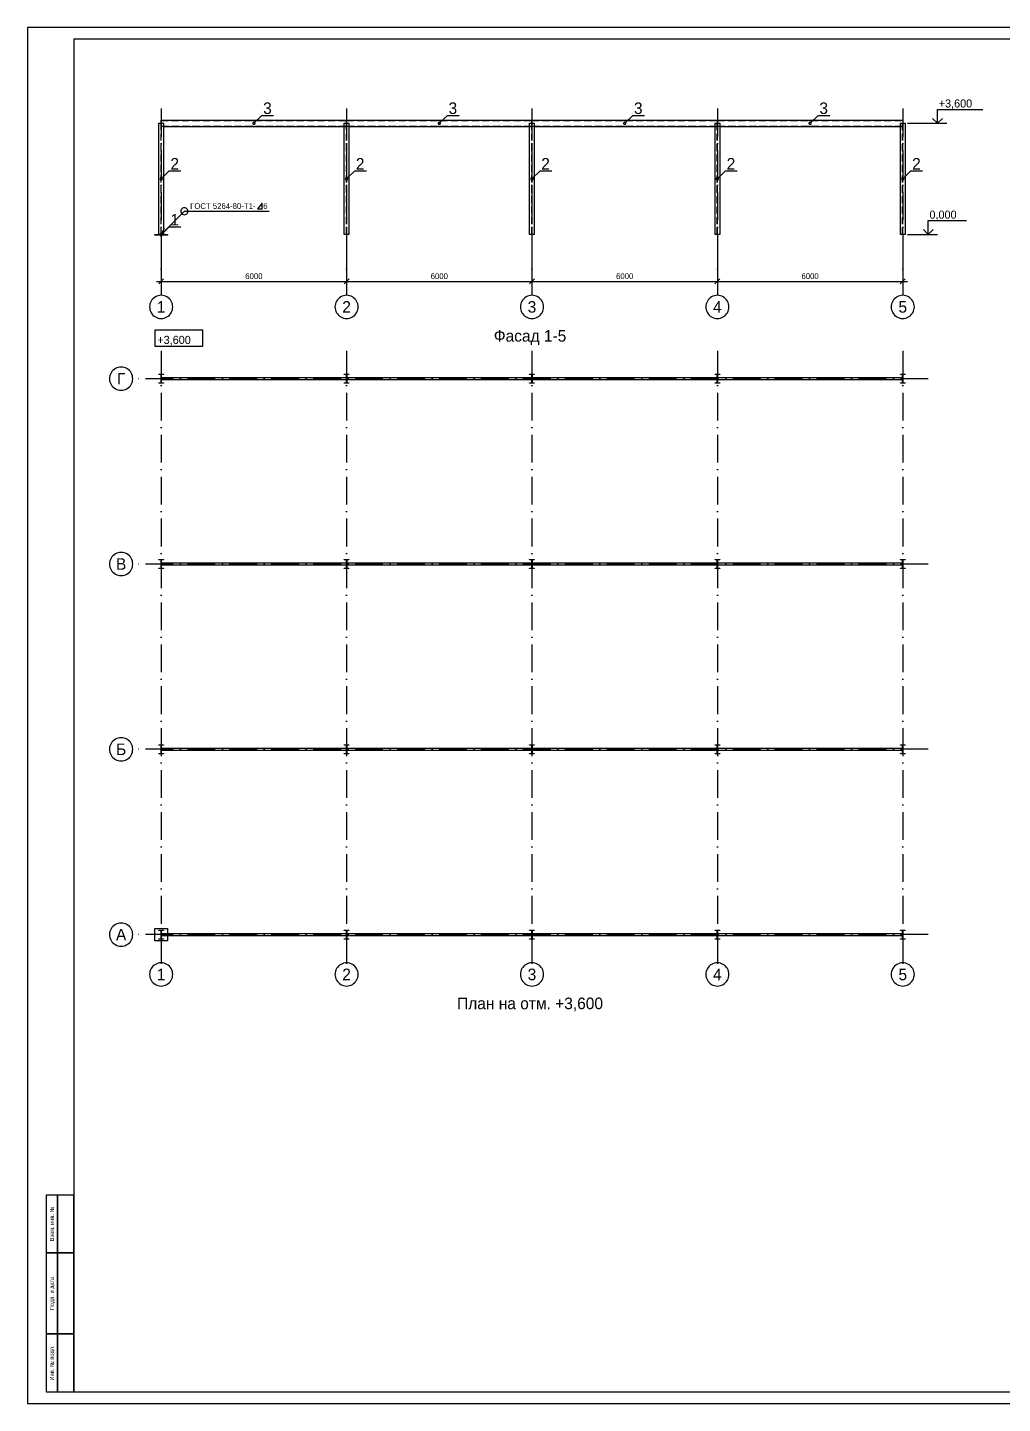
# Model space of a CAD drawing. Header units: millimetres. Extents: x 0 to 841, y 0 to 594.
# Drawn here: x 0 to 421, y 0 to 594 of the extents above; entities that cross this region are included whole.
import ezdxf
from ezdxf.enums import TextEntityAlignment as Align

# ---------------------------------------------------------------- set-up
doc = ezdxf.new("R2010")
doc.units = ezdxf.units.MM
doc.linetypes.add('DASHDOT', pattern=[18, 12, -3, 0, -3])
doc.linetypes.add('DASHED', pattern=[4.5, 3, -1.5])
for name, color, linetype in [('OB_DASHDOT', 7, 'DASHDOT'), ('OB_FRAME', 7, 'CONTINUOUS'), ('OB_HIDDEN', 8, 'DASHED'), ('OB_TEXT', 7, 'CONTINUOUS'), ('OB_THIN', 3, 'CONTINUOUS'), ('OB_VISIBLE', 7, 'CONTINUOUS')]:
    doc.layers.add(name, color=color, linetype=linetype)

msp = doc.modelspace()

# ---------------------------------------------------------------- linework, layer by layer
at = {"layer": 'OB_DASHDOT'}
for p, q in [((57.666667, 559), (57.666667, 478.4)), ((137.666667, 559), (137.666667, 478.4)), ((217.666667, 559), (217.666667, 478.4)), ((297.666667, 559), (297.666667, 478.4)), ((377.666667, 559), (377.666667, 478.4)), ((57.666667, 454.4), (57.666667, 189.733333)), ((137.666667, 454.4), (137.666667, 189.733333)), ((217.666667, 454.4), (217.666667, 189.733333)), ((297.666667, 454.4), (297.666667, 189.733333)), ((377.666667, 454.4), (377.666667, 189.733333)), ((388.666667, 442.4), (45, 442.4)), ((388.666667, 362.4), (45, 362.4)), ((388.666667, 282.4), (45, 282.4)), ((388.666667, 202.4), (45, 202.4))]:
    msp.add_line(p, q, dxfattribs=at)
at = {"layer": 'OB_FRAME'}
for points in [[(20, 5), (836, 5), (836, 589), (20, 589), (20, 5)], [(8, 65), (13, 65), (13, 90), (8, 90), (8, 65)], [(13, 65), (20, 65), (20, 90), (13, 90), (13, 65)], [(8, 30), (13, 30), (13, 65), (8, 65), (8, 30)], [(13, 30), (20, 30), (20, 65), (13, 65), (13, 30)], [(8, 5), (13, 5), (13, 30), (8, 30), (8, 5)], [(13, 5), (20, 5), (20, 30), (13, 30), (13, 5)]]:
    msp.add_lwpolyline(points, dxfattribs=at)
at = {"layer": 'OB_HIDDEN'}
for p, q in [((57.613333, 504.666667), (57.613333, 552.666667)), ((57.613333, 504.666667), (57.613333, 552.666667)), ((57.613333, 504.666667), (57.613333, 552.666667)), ((57.613333, 504.666667), (57.613333, 552.666667)), ((57.666667, 553.866667), (137.666667, 553.866667)), ((57.666667, 553.866667), (137.666667, 553.866667)), ((57.666667, 553.866667), (137.666667, 553.866667)), ((57.666667, 553.866667), (137.666667, 553.866667)), ((57.72, 504.666667), (57.72, 552.666667)), ((57.72, 504.666667), (57.72, 552.666667)), ((57.72, 504.666667), (57.72, 552.666667)), ((57.72, 504.666667), (57.72, 552.666667)), ((137.613333, 504.666667), (137.613333, 552.666667)), ((137.613333, 504.666667), (137.613333, 552.666667)), ((137.613333, 504.666667), (137.613333, 552.666667)), ((137.613333, 504.666667), (137.613333, 552.666667)), ((137.666667, 553.866667), (217.666667, 553.866667)), ((137.666667, 553.866667), (217.666667, 553.866667)), ((137.666667, 553.866667), (217.666667, 553.866667)), ((137.666667, 553.866667), (217.666667, 553.866667)), ((137.72, 504.666667), (137.72, 552.666667)), ((137.72, 504.666667), (137.72, 552.666667)), ((137.72, 504.666667), (137.72, 552.666667)), ((137.72, 504.666667), (137.72, 552.666667)), ((217.613333, 504.666667), (217.613333, 552.666667)), ((217.613333, 504.666667), (217.613333, 552.666667)), ((217.613333, 504.666667), (217.613333, 552.666667)), ((217.613333, 504.666667), (217.613333, 552.666667)), ((217.666667, 553.866667), (297.666667, 553.866667)), ((217.666667, 553.866667), (297.666667, 553.866667)), ((217.666667, 553.866667), (297.666667, 553.866667)), ((217.666667, 553.866667), (297.666667, 553.866667)), ((217.72, 504.666667), (217.72, 552.666667)), ((217.72, 504.666667), (217.72, 552.666667)), ((217.72, 504.666667), (217.72, 552.666667)), ((217.72, 504.666667), (217.72, 552.666667)), ((297.613333, 504.666667), (297.613333, 552.666667)), ((297.613333, 504.666667), (297.613333, 552.666667)), ((297.613333, 504.666667), (297.613333, 552.666667)), ((297.613333, 504.666667), (297.613333, 552.666667)), ((297.666667, 553.866667), (377.666667, 553.866667)), ((297.666667, 553.866667), (377.666667, 553.866667)), ((297.666667, 553.866667), (377.666667, 553.866667)), ((297.666667, 553.866667), (377.666667, 553.866667)), ((297.72, 504.666667), (297.72, 552.666667)), ((297.72, 504.666667), (297.72, 552.666667)), ((297.72, 504.666667), (297.72, 552.666667)), ((297.72, 504.666667), (297.72, 552.666667)), ((377.613333, 504.666667), (377.613333, 552.666667)), ((377.613333, 504.666667), (377.613333, 552.666667)), ((377.613333, 504.666667), (377.613333, 552.666667)), ((377.613333, 504.666667), (377.613333, 552.666667)), ((377.72, 504.666667), (377.72, 552.666667)), ((377.72, 504.666667), (377.72, 552.666667)), ((377.72, 504.666667), (377.72, 552.666667)), ((377.72, 504.666667), (377.72, 552.666667)), ((57.666667, 551.466667), (137.666667, 551.466667)), ((57.666667, 551.466667), (137.666667, 551.466667)), ((57.666667, 551.466667), (137.666667, 551.466667)), ((57.666667, 551.466667), (137.666667, 551.466667)), ((137.666667, 551.466667), (217.666667, 551.466667)), ((137.666667, 551.466667), (217.666667, 551.466667)), ((137.666667, 551.466667), (217.666667, 551.466667)), ((137.666667, 551.466667), (217.666667, 551.466667)), ((217.666667, 551.466667), (297.666667, 551.466667)), ((217.666667, 551.466667), (297.666667, 551.466667)), ((217.666667, 551.466667), (297.666667, 551.466667)), ((217.666667, 551.466667), (297.666667, 551.466667)), ((297.666667, 551.466667), (377.666667, 551.466667)), ((297.666667, 551.466667), (377.666667, 551.466667)), ((297.666667, 551.466667), (377.666667, 551.466667)), ((297.666667, 551.466667), (377.666667, 551.466667)), ((56.666667, 504.666667), (58.666667, 504.666667)), ((57.666667, 441.98), (137.666667, 441.98)), ((57.72, 441.899907), (57.72, 442.89998)), ((137.613333, 441.90002), (137.613333, 442.900093)), ((137.666667, 441.98), (217.666667, 441.98)), ((137.72, 441.899907), (137.72, 442.89998)), ((217.613333, 441.90002), (217.613333, 442.900093)), ((217.666667, 441.98), (297.666667, 441.98)), ((217.72, 441.899907), (217.72, 442.89998)), ((297.613333, 441.90002), (297.613333, 442.900093)), ((297.666667, 441.98), (377.666667, 441.98)), ((297.72, 441.899907), (297.72, 442.89998)), ((377.613333, 441.90002), (377.613333, 442.900093)), ((57.72, 361.899907), (57.72, 362.89998)), ((137.613333, 361.90002), (137.613333, 362.900093)), ((137.72, 361.899907), (137.72, 362.89998)), ((217.613333, 361.90002), (217.613333, 362.900093)), ((217.72, 361.899907), (217.72, 362.89998)), ((297.613333, 361.90002), (297.613333, 362.900093)), ((297.72, 361.899907), (297.72, 362.89998)), ((377.613333, 361.90002), (377.613333, 362.900093)), ((57.666667, 361.98), (137.666667, 361.98)), ((137.666667, 361.98), (217.666667, 361.98)), ((217.666667, 361.98), (297.666667, 361.98)), ((297.666667, 361.98), (377.666667, 361.98)), ((57.666667, 281.98), (137.666667, 281.98)), ((57.72, 281.899907), (57.72, 282.89998)), ((137.613333, 281.90002), (137.613333, 282.900093)), ((137.666667, 281.98), (217.666667, 281.98)), ((137.72, 281.899907), (137.72, 282.89998)), ((217.613333, 281.90002), (217.613333, 282.900093)), ((217.666667, 281.98), (297.666667, 281.98)), ((217.72, 281.899907), (217.72, 282.89998)), ((297.613333, 281.90002), (297.613333, 282.900093)), ((297.666667, 281.98), (377.666667, 281.98)), ((297.72, 281.899907), (297.72, 282.89998)), ((377.613333, 281.90002), (377.613333, 282.900093)), ((57.666667, 201.98), (137.666667, 201.98)), ((57.72, 201.899907), (57.72, 202.89998)), ((60.333333, 201.899882), (60.333333, 202.9)), ((137.613333, 201.90002), (137.613333, 202.900093)), ((137.666667, 201.98), (217.666667, 201.98)), ((137.72, 201.899907), (137.72, 202.89998)), ((217.613333, 201.90002), (217.613333, 202.900093)), ((217.666667, 201.98), (297.666667, 201.98)), ((217.72, 201.899907), (217.72, 202.89998)), ((297.613333, 201.90002), (297.613333, 202.900093)), ((297.666667, 201.98), (377.666667, 201.98)), ((297.72, 201.899907), (297.72, 202.89998)), ((377.613333, 201.90002), (377.613333, 202.900093))]:
    msp.add_line(p, q, dxfattribs=at)
for points in [[(56.666667, 504.666667), (56.666667, 552.666667), (58.666667, 552.666667), (58.666667, 504.666667), (56.666667, 504.666667)], [(56.666667, 504.666667), (56.666667, 552.666667), (58.666667, 552.666667), (58.666667, 504.666667), (56.666667, 504.666667)], [(56.666667, 504.666667), (56.666667, 552.666667), (58.666667, 552.666667), (58.666667, 504.666667), (56.666667, 504.666667)], [(57.666667, 551.333333), (57.666667, 554), (137.666667, 554), (137.666667, 551.333333), (57.666667, 551.333333)], [(57.666667, 551.333333), (57.666667, 554), (137.666667, 554), (137.666667, 551.333333), (57.666667, 551.333333)], [(57.666667, 551.333333), (57.666667, 554), (137.666667, 554), (137.666667, 551.333333), (57.666667, 551.333333)], [(58.666423, 551.333333), (57.666667, 551.333333), (57.666667, 552.666667)], [(136.666606, 551.333333), (137.666667, 551.333333), (137.666667, 552.666667)], [(136.666667, 504.666667), (136.666667, 552.666667), (138.666667, 552.666667), (138.666667, 504.666667), (136.666667, 504.666667)], [(136.666667, 504.666667), (136.666667, 552.666667), (138.666667, 552.666667), (138.666667, 504.666667), (136.666667, 504.666667)], [(136.666667, 504.666667), (136.666667, 552.666667), (138.666667, 552.666667), (138.666667, 504.666667), (136.666667, 504.666667)], [(137.666667, 551.333333), (137.666667, 554), (217.666667, 554), (217.666667, 551.333333), (137.666667, 551.333333)], [(137.666667, 551.333333), (137.666667, 554), (217.666667, 554), (217.666667, 551.333333), (137.666667, 551.333333)], [(137.666667, 551.333333), (137.666667, 554), (217.666667, 554), (217.666667, 551.333333), (137.666667, 551.333333)], [(138.666423, 551.333333), (137.666667, 551.333333), (137.666667, 552.666667)], [(216.666606, 551.333333), (217.666667, 551.333333), (217.666667, 552.666667)], [(216.666667, 504.666667), (216.666667, 552.666667), (218.666667, 552.666667), (218.666667, 504.666667), (216.666667, 504.666667)], [(216.666667, 504.666667), (216.666667, 552.666667), (218.666667, 552.666667), (218.666667, 504.666667), (216.666667, 504.666667)], [(216.666667, 504.666667), (216.666667, 552.666667), (218.666667, 552.666667), (218.666667, 504.666667), (216.666667, 504.666667)], [(217.666667, 551.333333), (217.666667, 554), (297.666667, 554), (297.666667, 551.333333), (217.666667, 551.333333)], [(217.666667, 551.333333), (217.666667, 554), (297.666667, 554), (297.666667, 551.333333), (217.666667, 551.333333)], [(217.666667, 551.333333), (217.666667, 554), (297.666667, 554), (297.666667, 551.333333), (217.666667, 551.333333)], [(218.666423, 551.333333), (217.666667, 551.333333), (217.666667, 552.666667)], [(296.666606, 551.333333), (297.666667, 551.333333), (297.666667, 552.666667)], [(296.666667, 504.666667), (296.666667, 552.666667), (298.666667, 552.666667), (298.666667, 504.666667), (296.666667, 504.666667)], [(296.666667, 504.666667), (296.666667, 552.666667), (298.666667, 552.666667), (298.666667, 504.666667), (296.666667, 504.666667)], [(296.666667, 504.666667), (296.666667, 552.666667), (298.666667, 552.666667), (298.666667, 504.666667), (296.666667, 504.666667)], [(297.666667, 551.333333), (297.666667, 554), (377.666667, 554), (377.666667, 551.333333), (297.666667, 551.333333)], [(297.666667, 551.333333), (297.666667, 554), (377.666667, 554), (377.666667, 551.333333), (297.666667, 551.333333)], [(297.666667, 551.333333), (297.666667, 554), (377.666667, 554), (377.666667, 551.333333), (297.666667, 551.333333)], [(298.666423, 551.333333), (297.666667, 551.333333), (297.666667, 552.666667)], [(376.666606, 551.333333), (377.666667, 551.333333), (377.666667, 552.666667)], [(376.666667, 504.666667), (376.666667, 552.666667), (378.666667, 552.666667), (378.666667, 504.666667), (376.666667, 504.666667)], [(376.666667, 504.666667), (376.666667, 552.666667), (378.666667, 552.666667), (378.666667, 504.666667), (376.666667, 504.666667)], [(376.666667, 504.666667), (376.666667, 552.666667), (378.666667, 552.666667), (378.666667, 504.666667), (376.666667, 504.666667)]]:
    msp.add_lwpolyline(points, dxfattribs=at)
at = {"layer": 'OB_THIN'}
for p, q in [((97.666667, 552.666667), (101.166667, 556.066667)), ((101.166667, 556.066667), (106.195238, 556.066667)), ((177.666667, 552.666667), (181.166667, 556.066667)), ((181.166667, 556.066667), (186.195238, 556.066667)), ((257.666667, 552.666667), (261.166667, 556.066667)), ((261.166667, 556.066667), (266.195238, 556.066667)), ((337.666667, 552.666667), (341.166667, 556.066667)), ((341.166667, 556.066667), (346.195238, 556.066667)), ((379.666667, 552.666667), (396.666667, 552.666667)), ((57.666667, 528.666667), (61.166667, 532.066667)), ((61.166667, 532.066667), (66.195238, 532.066667)), ((137.666667, 528.666667), (141.166667, 532.066667)), ((141.166667, 532.066667), (146.195238, 532.066667)), ((217.666667, 528.666667), (221.166667, 532.066667)), ((221.166667, 532.066667), (226.195238, 532.066667)), ((297.666667, 528.666667), (301.166667, 532.066667)), ((301.166667, 532.066667), (306.195238, 532.066667)), ((377.666667, 528.666667), (381.166667, 532.066667)), ((381.166667, 532.066667), (386.195238, 532.066667)), ((57.666667, 504.533333), (61.166667, 507.933333)), ((57.666667, 504.666667), (59.08088, 507.495094)), ((61.166667, 507.933333), (66.195238, 507.933333)), ((57.666667, 503.666667), (57.666667, 482.4)), ((137.666667, 503.666667), (137.666667, 482.4)), ((217.666667, 503.666667), (217.666667, 482.4)), ((297.666667, 503.666667), (297.666667, 482.4)), ((377.666667, 503.666667), (377.666667, 482.4)), ((379.666667, 504.666667), (392.666667, 504.666667)), ((55.666667, 484.4), (137.666667, 484.4)), ((137.666667, 484.4), (217.666667, 484.4)), ((217.666667, 484.4), (297.666667, 484.4)), ((297.666667, 484.4), (379.666667, 484.4))]:
    msp.add_line(p, q, dxfattribs=at)
for points in [[(0, 0), (841, 0), (841, 594), (0, 594), (0, 0)], [(392.666667, 552.666667), (392.666667, 558.666667), (412.266667, 558.666667)], [(390.545346, 554.787987), (392.666667, 552.666667), (394.787987, 554.787987)], [(99.213095, 515.666667), (101.177381, 515.666667), (101.177381, 518.166667), (99.213095, 515.666667)], [(57.666667, 504.666667), (67.666667, 514.666667), (104.227381, 514.666667)], [(69.166667, 514.666667), (69.115555, 515.054895), (68.965705, 515.416667), (68.727327, 515.727327), (68.416667, 515.965705), (68.054895, 516.115555), (67.666667, 516.166667), (67.278438, 516.115555), (66.916667, 515.965705), (66.606006, 515.727327), (66.367629, 515.416667), (66.217778, 515.054895), (66.166667, 514.666667), (66.217778, 514.278438), (66.367629, 513.916667), (66.606006, 513.606006), (66.916667, 513.367629), (67.278438, 513.217778), (67.666667, 513.166667), (68.054895, 513.217778), (68.416667, 513.367629), (68.727327, 513.606006), (68.965705, 513.916667), (69.115555, 514.278438), (69.166667, 514.666667)], [(386.545346, 506.787987), (388.666667, 504.666667), (390.787987, 506.787987)], [(388.666667, 504.666667), (388.666667, 510.666667), (405.166667, 510.666667)], [(62.666667, 473.4), (62.623891, 474.052631), (62.496296, 474.694095), (62.286064, 475.313417), (61.996794, 475.9), (61.633433, 476.443807), (61.202201, 476.935534), (60.710474, 477.366767), (60.166667, 477.730127), (59.580084, 478.019398), (58.960762, 478.229629), (58.319298, 478.357224), (57.666667, 478.4), (57.014036, 478.357224), (56.372571, 478.229629), (55.75325, 478.019398), (55.166667, 477.730127), (54.62286, 477.366767), (54.131133, 476.935534), (53.6999, 476.443807), (53.33654, 475.9), (53.047269, 475.313417), (52.837038, 474.694095), (52.709442, 474.052631), (52.666667, 473.4), (52.709442, 472.747369), (52.837038, 472.105905), (53.047269, 471.486583), (53.33654, 470.9), (53.6999, 470.356193), (54.131133, 469.864466), (54.62286, 469.433233), (55.166667, 469.069873), (55.75325, 468.780602), (56.372571, 468.570371), (57.014036, 468.442776), (57.666667, 468.4), (58.319298, 468.442776), (58.960762, 468.570371), (59.580084, 468.780602), (60.166667, 469.069873), (60.710474, 469.433233), (61.202201, 469.864466), (61.633433, 470.356193), (61.996794, 470.9), (62.286064, 471.486583), (62.496296, 472.105905), (62.623891, 472.747369), (62.666667, 473.4)], [(142.666667, 473.4), (142.623891, 474.052631), (142.496296, 474.694095), (142.286064, 475.313417), (141.996794, 475.9), (141.633433, 476.443807), (141.202201, 476.935534), (140.710474, 477.366767), (140.166667, 477.730127), (139.580084, 478.019398), (138.960762, 478.229629), (138.319298, 478.357224), (137.666667, 478.4), (137.014036, 478.357224), (136.372571, 478.229629), (135.75325, 478.019398), (135.166667, 477.730127), (134.62286, 477.366767), (134.131133, 476.935534), (133.6999, 476.443807), (133.33654, 475.9), (133.047269, 475.313417), (132.837038, 474.694095), (132.709442, 474.052631), (132.666667, 473.4), (132.709442, 472.747369), (132.837038, 472.105905), (133.047269, 471.486583), (133.33654, 470.9), (133.6999, 470.356193), (134.131133, 469.864466), (134.62286, 469.433233), (135.166667, 469.069873), (135.75325, 468.780602), (136.372571, 468.570371), (137.014036, 468.442776), (137.666667, 468.4), (138.319298, 468.442776), (138.960762, 468.570371), (139.580084, 468.780602), (140.166667, 469.069873), (140.710474, 469.433233), (141.202201, 469.864466), (141.633433, 470.356193), (141.996794, 470.9), (142.286064, 471.486583), (142.496296, 472.105905), (142.623891, 472.747369), (142.666667, 473.4)], [(222.666667, 473.4), (222.623891, 474.052631), (222.496296, 474.694095), (222.286064, 475.313417), (221.996794, 475.9), (221.633433, 476.443807), (221.202201, 476.935534), (220.710474, 477.366767), (220.166667, 477.730127), (219.580084, 478.019398), (218.960762, 478.229629), (218.319298, 478.357224), (217.666667, 478.4), (217.014036, 478.357224), (216.372571, 478.229629), (215.75325, 478.019398), (215.166667, 477.730127), (214.62286, 477.366767), (214.131133, 476.935534), (213.6999, 476.443807), (213.33654, 475.9), (213.047269, 475.313417), (212.837038, 474.694095), (212.709442, 474.052631), (212.666667, 473.4), (212.709442, 472.747369), (212.837038, 472.105905), (213.047269, 471.486583), (213.33654, 470.9), (213.6999, 470.356193), (214.131133, 469.864466), (214.62286, 469.433233), (215.166667, 469.069873), (215.75325, 468.780602), (216.372571, 468.570371), (217.014036, 468.442776), (217.666667, 468.4), (218.319298, 468.442776), (218.960762, 468.570371), (219.580084, 468.780602), (220.166667, 469.069873), (220.710474, 469.433233), (221.202201, 469.864466), (221.633433, 470.356193), (221.996794, 470.9), (222.286064, 471.486583), (222.496296, 472.105905), (222.623891, 472.747369), (222.666667, 473.4)], [(302.666667, 473.4), (302.623891, 474.052631), (302.496296, 474.694095), (302.286064, 475.313417), (301.996794, 475.9), (301.633433, 476.443807), (301.202201, 476.935534), (300.710474, 477.366767), (300.166667, 477.730127), (299.580084, 478.019398), (298.960762, 478.229629), (298.319298, 478.357224), (297.666667, 478.4), (297.014036, 478.357224), (296.372571, 478.229629), (295.75325, 478.019398), (295.166667, 477.730127), (294.62286, 477.366767), (294.131133, 476.935534), (293.6999, 476.443807), (293.33654, 475.9), (293.047269, 475.313417), (292.837038, 474.694095), (292.709442, 474.052631), (292.666667, 473.4), (292.709442, 472.747369), (292.837038, 472.105905), (293.047269, 471.486583), (293.33654, 470.9), (293.6999, 470.356193), (294.131133, 469.864466), (294.62286, 469.433233), (295.166667, 469.069873), (295.75325, 468.780602), (296.372571, 468.570371), (297.014036, 468.442776), (297.666667, 468.4), (298.319298, 468.442776), (298.960762, 468.570371), (299.580084, 468.780602), (300.166667, 469.069873), (300.710474, 469.433233), (301.202201, 469.864466), (301.633433, 470.356193), (301.996794, 470.9), (302.286064, 471.486583), (302.496296, 472.105905), (302.623891, 472.747369), (302.666667, 473.4)], [(382.666667, 473.4), (382.623891, 474.052631), (382.496296, 474.694095), (382.286064, 475.313417), (381.996794, 475.9), (381.633433, 476.443807), (381.202201, 476.935534), (380.710474, 477.366767), (380.166667, 477.730127), (379.580084, 478.019398), (378.960762, 478.229629), (378.319298, 478.357224), (377.666667, 478.4), (377.014036, 478.357224), (376.372571, 478.229629), (375.75325, 478.019398), (375.166667, 477.730127), (374.62286, 477.366767), (374.131133, 476.935534), (373.6999, 476.443807), (373.33654, 475.9), (373.047269, 475.313417), (372.837038, 474.694095), (372.709442, 474.052631), (372.666667, 473.4), (372.709442, 472.747369), (372.837038, 472.105905), (373.047269, 471.486583), (373.33654, 470.9), (373.6999, 470.356193), (374.131133, 469.864466), (374.62286, 469.433233), (375.166667, 469.069873), (375.75325, 468.780602), (376.372571, 468.570371), (377.014036, 468.442776), (377.666667, 468.4), (378.319298, 468.442776), (378.960762, 468.570371), (379.580084, 468.780602), (380.166667, 469.069873), (380.710474, 469.433233), (381.202201, 469.864466), (381.633433, 470.356193), (381.996794, 470.9), (382.286064, 471.486583), (382.496296, 472.105905), (382.623891, 472.747369), (382.666667, 473.4)], [(55, 456.4), (75.6, 456.4), (75.6, 463.4), (55, 463.4), (55, 456.4)], [(45.397321, 442.4), (45.354546, 443.052631), (45.226951, 443.694095), (45.016719, 444.313417), (44.727448, 444.9), (44.364088, 445.443807), (43.932855, 445.935534), (43.441129, 446.366767), (42.897321, 446.730127), (42.310739, 447.019398), (41.691417, 447.229629), (41.049952, 447.357224), (40.397321, 447.4), (39.74469, 447.357224), (39.103226, 447.229629), (38.483904, 447.019398), (37.897321, 446.730127), (37.353514, 446.366767), (36.861788, 445.935534), (36.430555, 445.443807), (36.067194, 444.9), (35.777924, 444.313417), (35.567692, 443.694095), (35.440097, 443.052631), (35.397321, 442.4), (35.440097, 441.747369), (35.567692, 441.105905), (35.777924, 440.486583), (36.067194, 439.9), (36.430555, 439.356193), (36.861788, 438.864466), (37.353514, 438.433233), (37.897321, 438.069873), (38.483904, 437.780602), (39.103226, 437.570371), (39.74469, 437.442776), (40.397321, 437.4), (41.049952, 437.442776), (41.691417, 437.570371), (42.310739, 437.780602), (42.897321, 438.069873), (43.441129, 438.433233), (43.932855, 438.864466), (44.364088, 439.356193), (44.727448, 439.9), (45.016719, 440.486583), (45.226951, 441.105905), (45.354546, 441.747369), (45.397321, 442.4)], [(45.397321, 362.4), (45.354546, 363.052631), (45.226951, 363.694095), (45.016719, 364.313417), (44.727448, 364.9), (44.364088, 365.443807), (43.932855, 365.935534), (43.441129, 366.366767), (42.897321, 366.730127), (42.310739, 367.019398), (41.691417, 367.229629), (41.049952, 367.357224), (40.397321, 367.4), (39.74469, 367.357224), (39.103226, 367.229629), (38.483904, 367.019398), (37.897321, 366.730127), (37.353514, 366.366767), (36.861788, 365.935534), (36.430555, 365.443807), (36.067194, 364.9), (35.777924, 364.313417), (35.567692, 363.694095), (35.440097, 363.052631), (35.397321, 362.4), (35.440097, 361.747369), (35.567692, 361.105905), (35.777924, 360.486583), (36.067194, 359.9), (36.430555, 359.356193), (36.861788, 358.864466), (37.353514, 358.433233), (37.897321, 358.069873), (38.483904, 357.780602), (39.103226, 357.570371), (39.74469, 357.442776), (40.397321, 357.4), (41.049952, 357.442776), (41.691417, 357.570371), (42.310739, 357.780602), (42.897321, 358.069873), (43.441129, 358.433233), (43.932855, 358.864466), (44.364088, 359.356193), (44.727448, 359.9), (45.016719, 360.486583), (45.226951, 361.105905), (45.354546, 361.747369), (45.397321, 362.4)], [(45.397321, 282.4), (45.354546, 283.052631), (45.226951, 283.694095), (45.016719, 284.313417), (44.727448, 284.9), (44.364088, 285.443807), (43.932855, 285.935534), (43.441129, 286.366767), (42.897321, 286.730127), (42.310739, 287.019398), (41.691417, 287.229629), (41.049952, 287.357224), (40.397321, 287.4), (39.74469, 287.357224), (39.103226, 287.229629), (38.483904, 287.019398), (37.897321, 286.730127), (37.353514, 286.366767), (36.861788, 285.935534), (36.430555, 285.443807), (36.067194, 284.9), (35.777924, 284.313417), (35.567692, 283.694095), (35.440097, 283.052631), (35.397321, 282.4), (35.440097, 281.747369), (35.567692, 281.105905), (35.777924, 280.486583), (36.067194, 279.9), (36.430555, 279.356193), (36.861788, 278.864466), (37.353514, 278.433233), (37.897321, 278.069873), (38.483904, 277.780602), (39.103226, 277.570371), (39.74469, 277.442776), (40.397321, 277.4), (41.049952, 277.442776), (41.691417, 277.570371), (42.310739, 277.780602), (42.897321, 278.069873), (43.441129, 278.433233), (43.932855, 278.864466), (44.364088, 279.356193), (44.727448, 279.9), (45.016719, 280.486583), (45.226951, 281.105905), (45.354546, 281.747369), (45.397321, 282.4)], [(45.397321, 202.4), (45.354546, 203.052631), (45.226951, 203.694095), (45.016719, 204.313417), (44.727448, 204.9), (44.364088, 205.443807), (43.932855, 205.935534), (43.441129, 206.366767), (42.897321, 206.730127), (42.310739, 207.019398), (41.691417, 207.229629), (41.049952, 207.357224), (40.397321, 207.4), (39.74469, 207.357224), (39.103226, 207.229629), (38.483904, 207.019398), (37.897321, 206.730127), (37.353514, 206.366767), (36.861788, 205.935534), (36.430555, 205.443807), (36.067194, 204.9), (35.777924, 204.313417), (35.567692, 203.694095), (35.440097, 203.052631), (35.397321, 202.4), (35.440097, 201.747369), (35.567692, 201.105905), (35.777924, 200.486583), (36.067194, 199.9), (36.430555, 199.356193), (36.861788, 198.864466), (37.353514, 198.433233), (37.897321, 198.069873), (38.483904, 197.780602), (39.103226, 197.570371), (39.74469, 197.442776), (40.397321, 197.4), (41.049952, 197.442776), (41.691417, 197.570371), (42.310739, 197.780602), (42.897321, 198.069873), (43.441129, 198.433233), (43.932855, 198.864466), (44.364088, 199.356193), (44.727448, 199.9), (45.016719, 200.486583), (45.226951, 201.105905), (45.354546, 201.747369), (45.397321, 202.4)], [(62.666667, 185.22197), (62.623891, 185.874601), (62.496296, 186.516065), (62.286064, 187.135387), (61.996794, 187.72197), (61.633433, 188.265777), (61.202201, 188.757504), (60.710474, 189.188736), (60.166667, 189.552097), (59.580084, 189.841367), (58.960762, 190.051599), (58.319298, 190.179194), (57.666667, 190.22197), (57.014036, 190.179194), (56.372571, 190.051599), (55.75325, 189.841367), (55.166667, 189.552097), (54.62286, 189.188736), (54.131133, 188.757504), (53.6999, 188.265777), (53.33654, 187.72197), (53.047269, 187.135387), (52.837038, 186.516065), (52.709442, 185.874601), (52.666667, 185.22197), (52.709442, 184.569339), (52.837038, 183.927874), (53.047269, 183.308553), (53.33654, 182.72197), (53.6999, 182.178163), (54.131133, 181.686436), (54.62286, 181.255203), (55.166667, 180.891843), (55.75325, 180.602572), (56.372571, 180.392341), (57.014036, 180.264745), (57.666667, 180.22197), (58.319298, 180.264745), (58.960762, 180.392341), (59.580084, 180.602572), (60.166667, 180.891843), (60.710474, 181.255203), (61.202201, 181.686436), (61.633433, 182.178163), (61.996794, 182.72197), (62.286064, 183.308553), (62.496296, 183.927874), (62.623891, 184.569339), (62.666667, 185.22197)], [(142.666667, 185.22197), (142.623891, 185.874601), (142.496296, 186.516065), (142.286064, 187.135387), (141.996794, 187.72197), (141.633433, 188.265777), (141.202201, 188.757504), (140.710474, 189.188736), (140.166667, 189.552097), (139.580084, 189.841367), (138.960762, 190.051599), (138.319298, 190.179194), (137.666667, 190.22197), (137.014036, 190.179194), (136.372571, 190.051599), (135.75325, 189.841367), (135.166667, 189.552097), (134.62286, 189.188736), (134.131133, 188.757504), (133.6999, 188.265777), (133.33654, 187.72197), (133.047269, 187.135387), (132.837038, 186.516065), (132.709442, 185.874601), (132.666667, 185.22197), (132.709442, 184.569339), (132.837038, 183.927874), (133.047269, 183.308553), (133.33654, 182.72197), (133.6999, 182.178163), (134.131133, 181.686436), (134.62286, 181.255203), (135.166667, 180.891843), (135.75325, 180.602572), (136.372571, 180.392341), (137.014036, 180.264745), (137.666667, 180.22197), (138.319298, 180.264745), (138.960762, 180.392341), (139.580084, 180.602572), (140.166667, 180.891843), (140.710474, 181.255203), (141.202201, 181.686436), (141.633433, 182.178163), (141.996794, 182.72197), (142.286064, 183.308553), (142.496296, 183.927874), (142.623891, 184.569339), (142.666667, 185.22197)], [(222.666667, 185.22197), (222.623891, 185.874601), (222.496296, 186.516065), (222.286064, 187.135387), (221.996794, 187.72197), (221.633433, 188.265777), (221.202201, 188.757504), (220.710474, 189.188736), (220.166667, 189.552097), (219.580084, 189.841367), (218.960762, 190.051599), (218.319298, 190.179194), (217.666667, 190.22197), (217.014036, 190.179194), (216.372571, 190.051599), (215.75325, 189.841367), (215.166667, 189.552097), (214.62286, 189.188736), (214.131133, 188.757504), (213.6999, 188.265777), (213.33654, 187.72197), (213.047269, 187.135387), (212.837038, 186.516065), (212.709442, 185.874601), (212.666667, 185.22197), (212.709442, 184.569339), (212.837038, 183.927874), (213.047269, 183.308553), (213.33654, 182.72197), (213.6999, 182.178163), (214.131133, 181.686436), (214.62286, 181.255203), (215.166667, 180.891843), (215.75325, 180.602572), (216.372571, 180.392341), (217.014036, 180.264745), (217.666667, 180.22197), (218.319298, 180.264745), (218.960762, 180.392341), (219.580084, 180.602572), (220.166667, 180.891843), (220.710474, 181.255203), (221.202201, 181.686436), (221.633433, 182.178163), (221.996794, 182.72197), (222.286064, 183.308553), (222.496296, 183.927874), (222.623891, 184.569339), (222.666667, 185.22197)], [(302.666667, 185.22197), (302.623891, 185.874601), (302.496296, 186.516065), (302.286064, 187.135387), (301.996794, 187.72197), (301.633433, 188.265777), (301.202201, 188.757504), (300.710474, 189.188736), (300.166667, 189.552097), (299.580084, 189.841367), (298.960762, 190.051599), (298.319298, 190.179194), (297.666667, 190.22197), (297.014036, 190.179194), (296.372571, 190.051599), (295.75325, 189.841367), (295.166667, 189.552097), (294.62286, 189.188736), (294.131133, 188.757504), (293.6999, 188.265777), (293.33654, 187.72197), (293.047269, 187.135387), (292.837038, 186.516065), (292.709442, 185.874601), (292.666667, 185.22197), (292.709442, 184.569339), (292.837038, 183.927874), (293.047269, 183.308553), (293.33654, 182.72197), (293.6999, 182.178163), (294.131133, 181.686436), (294.62286, 181.255203), (295.166667, 180.891843), (295.75325, 180.602572), (296.372571, 180.392341), (297.014036, 180.264745), (297.666667, 180.22197), (298.319298, 180.264745), (298.960762, 180.392341), (299.580084, 180.602572), (300.166667, 180.891843), (300.710474, 181.255203), (301.202201, 181.686436), (301.633433, 182.178163), (301.996794, 182.72197), (302.286064, 183.308553), (302.496296, 183.927874), (302.623891, 184.569339), (302.666667, 185.22197)], [(382.666667, 185.22197), (382.623891, 185.874601), (382.496296, 186.516065), (382.286064, 187.135387), (381.996794, 187.72197), (381.633433, 188.265777), (381.202201, 188.757504), (380.710474, 189.188736), (380.166667, 189.552097), (379.580084, 189.841367), (378.960762, 190.051599), (378.319298, 190.179194), (377.666667, 190.22197), (377.014036, 190.179194), (376.372571, 190.051599), (375.75325, 189.841367), (375.166667, 189.552097), (374.62286, 189.188736), (374.131133, 188.757504), (373.6999, 188.265777), (373.33654, 187.72197), (373.047269, 187.135387), (372.837038, 186.516065), (372.709442, 185.874601), (372.666667, 185.22197), (372.709442, 184.569339), (372.837038, 183.927874), (373.047269, 183.308553), (373.33654, 182.72197), (373.6999, 182.178163), (374.131133, 181.686436), (374.62286, 181.255203), (375.166667, 180.891843), (375.75325, 180.602572), (376.372571, 180.392341), (377.014036, 180.264745), (377.666667, 180.22197), (378.319298, 180.264745), (378.960762, 180.392341), (379.580084, 180.602572), (380.166667, 180.891843), (380.710474, 181.255203), (381.202201, 181.686436), (381.633433, 182.178163), (381.996794, 182.72197), (382.286064, 183.308553), (382.496296, 183.927874), (382.623891, 184.569339), (382.666667, 185.22197)]]:
    msp.add_lwpolyline(points, dxfattribs=at)
at = {"layer": 'OB_VISIBLE'}
for p, q in [((58.666423, 551.333333), (136.666606, 551.333333)), ((138.666423, 551.333333), (216.666606, 551.333333)), ((218.666423, 551.333333), (296.666606, 551.333333)), ((298.666423, 551.333333), (376.666606, 551.333333)), ((56.606006, 483.33934), (58.727327, 485.46066)), ((136.606006, 483.33934), (138.727327, 485.46066)), ((216.606006, 483.33934), (218.727327, 485.46066)), ((296.606006, 483.33934), (298.727327, 485.46066)), ((376.606006, 483.33934), (378.727327, 485.46066))]:
    msp.add_line(p, q, dxfattribs=at)
for points in [[(56.666667, 504.666667), (56.666667, 552.666667), (58.666667, 552.666667), (58.666667, 504.666667)], [(57.666667, 552.666667), (57.666667, 554), (137.666667, 554), (137.666667, 552.666667)], [(98.166667, 552.666667), (98.162389, 552.73193), (98.14963, 552.796076), (98.128606, 552.858008), (98.099679, 552.916667), (98.063343, 552.971047), (98.02022, 553.02022), (97.971047, 553.063343), (97.916667, 553.099679), (97.858008, 553.128606), (97.796076, 553.14963), (97.73193, 553.162389), (97.666667, 553.166667), (97.601404, 553.162389), (97.537257, 553.14963), (97.475325, 553.128606), (97.416667, 553.099679), (97.362286, 553.063343), (97.313113, 553.02022), (97.26999, 552.971047), (97.233654, 552.916667), (97.204727, 552.858008), (97.183704, 552.796076), (97.170944, 552.73193), (97.166667, 552.666667), (97.170944, 552.601404), (97.183704, 552.537257), (97.204727, 552.475325), (97.233654, 552.416667), (97.26999, 552.362286), (97.313113, 552.313113), (97.362286, 552.26999), (97.416667, 552.233654), (97.475325, 552.204727), (97.537257, 552.183704), (97.601404, 552.170944), (97.666667, 552.166667), (97.73193, 552.170944), (97.796076, 552.183704), (97.858008, 552.204727), (97.916667, 552.233654), (97.971047, 552.26999), (98.02022, 552.313113), (98.063343, 552.362286), (98.099679, 552.416667), (98.128606, 552.475325), (98.14963, 552.537257), (98.162389, 552.601404), (98.166667, 552.666667)], [(136.666667, 504.666667), (136.666667, 552.666667), (138.666667, 552.666667), (138.666667, 504.666667), (136.666667, 504.666667)], [(137.666667, 552.666667), (137.666667, 554), (217.666667, 554), (217.666667, 552.666667)], [(178.166667, 552.666667), (178.162389, 552.73193), (178.14963, 552.796076), (178.128606, 552.858008), (178.099679, 552.916667), (178.063343, 552.971047), (178.02022, 553.02022), (177.971047, 553.063343), (177.916667, 553.099679), (177.858008, 553.128606), (177.796076, 553.14963), (177.73193, 553.162389), (177.666667, 553.166667), (177.601404, 553.162389), (177.537257, 553.14963), (177.475325, 553.128606), (177.416667, 553.099679), (177.362286, 553.063343), (177.313113, 553.02022), (177.26999, 552.971047), (177.233654, 552.916667), (177.204727, 552.858008), (177.183704, 552.796076), (177.170944, 552.73193), (177.166667, 552.666667), (177.170944, 552.601404), (177.183704, 552.537257), (177.204727, 552.475325), (177.233654, 552.416667), (177.26999, 552.362286), (177.313113, 552.313113), (177.362286, 552.26999), (177.416667, 552.233654), (177.475325, 552.204727), (177.537257, 552.183704), (177.601404, 552.170944), (177.666667, 552.166667), (177.73193, 552.170944), (177.796076, 552.183704), (177.858008, 552.204727), (177.916667, 552.233654), (177.971047, 552.26999), (178.02022, 552.313113), (178.063343, 552.362286), (178.099679, 552.416667), (178.128606, 552.475325), (178.14963, 552.537257), (178.162389, 552.601404), (178.166667, 552.666667)], [(216.666667, 504.666667), (216.666667, 552.666667), (218.666667, 552.666667), (218.666667, 504.666667), (216.666667, 504.666667)], [(217.666667, 552.666667), (217.666667, 554), (297.666667, 554), (297.666667, 552.666667)], [(258.166667, 552.666667), (258.162389, 552.73193), (258.14963, 552.796076), (258.128606, 552.858008), (258.099679, 552.916667), (258.063343, 552.971047), (258.02022, 553.02022), (257.971047, 553.063343), (257.916667, 553.099679), (257.858008, 553.128606), (257.796076, 553.14963), (257.73193, 553.162389), (257.666667, 553.166667), (257.601404, 553.162389), (257.537257, 553.14963), (257.475325, 553.128606), (257.416667, 553.099679), (257.362286, 553.063343), (257.313113, 553.02022), (257.26999, 552.971047), (257.233654, 552.916667), (257.204727, 552.858008), (257.183704, 552.796076), (257.170944, 552.73193), (257.166667, 552.666667), (257.170944, 552.601404), (257.183704, 552.537257), (257.204727, 552.475325), (257.233654, 552.416667), (257.26999, 552.362286), (257.313113, 552.313113), (257.362286, 552.26999), (257.416667, 552.233654), (257.475325, 552.204727), (257.537257, 552.183704), (257.601404, 552.170944), (257.666667, 552.166667), (257.73193, 552.170944), (257.796076, 552.183704), (257.858008, 552.204727), (257.916667, 552.233654), (257.971047, 552.26999), (258.02022, 552.313113), (258.063343, 552.362286), (258.099679, 552.416667), (258.128606, 552.475325), (258.14963, 552.537257), (258.162389, 552.601404), (258.166667, 552.666667)], [(296.666667, 504.666667), (296.666667, 552.666667), (298.666667, 552.666667), (298.666667, 504.666667), (296.666667, 504.666667)], [(297.666667, 552.666667), (297.666667, 554), (377.666667, 554), (377.666667, 552.666667)], [(338.166667, 552.666667), (338.162389, 552.73193), (338.14963, 552.796076), (338.128606, 552.858008), (338.099679, 552.916667), (338.063343, 552.971047), (338.02022, 553.02022), (337.971047, 553.063343), (337.916667, 553.099679), (337.858008, 553.128606), (337.796076, 553.14963), (337.73193, 553.162389), (337.666667, 553.166667), (337.601404, 553.162389), (337.537257, 553.14963), (337.475325, 553.128606), (337.416667, 553.099679), (337.362286, 553.063343), (337.313113, 553.02022), (337.26999, 552.971047), (337.233654, 552.916667), (337.204727, 552.858008), (337.183704, 552.796076), (337.170944, 552.73193), (337.166667, 552.666667), (337.170944, 552.601404), (337.183704, 552.537257), (337.204727, 552.475325), (337.233654, 552.416667), (337.26999, 552.362286), (337.313113, 552.313113), (337.362286, 552.26999), (337.416667, 552.233654), (337.475325, 552.204727), (337.537257, 552.183704), (337.601404, 552.170944), (337.666667, 552.166667), (337.73193, 552.170944), (337.796076, 552.183704), (337.858008, 552.204727), (337.916667, 552.233654), (337.971047, 552.26999), (338.02022, 552.313113), (338.063343, 552.362286), (338.099679, 552.416667), (338.128606, 552.475325), (338.14963, 552.537257), (338.162389, 552.601404), (338.166667, 552.666667)], [(376.666667, 504.666667), (376.666667, 552.666667), (378.666667, 552.666667), (378.666667, 504.666667), (376.666667, 504.666667)], [(58.166667, 528.666667), (58.162389, 528.73193), (58.14963, 528.796076), (58.128606, 528.858008), (58.099679, 528.916667), (58.063343, 528.971047), (58.02022, 529.02022), (57.971047, 529.063343), (57.916667, 529.099679), (57.858008, 529.128606), (57.796076, 529.14963), (57.73193, 529.162389), (57.666667, 529.166667), (57.601404, 529.162389), (57.537257, 529.14963), (57.475325, 529.128606), (57.416667, 529.099679), (57.362286, 529.063343), (57.313113, 529.02022), (57.26999, 528.971047), (57.233654, 528.916667), (57.204727, 528.858008), (57.183704, 528.796076), (57.170944, 528.73193), (57.166667, 528.666667), (57.170944, 528.601404), (57.183704, 528.537257), (57.204727, 528.475325), (57.233654, 528.416667), (57.26999, 528.362286), (57.313113, 528.313113), (57.362286, 528.26999), (57.416667, 528.233654), (57.475325, 528.204727), (57.537257, 528.183704), (57.601404, 528.170944), (57.666667, 528.166667), (57.73193, 528.170944), (57.796076, 528.183704), (57.858008, 528.204727), (57.916667, 528.233654), (57.971047, 528.26999), (58.02022, 528.313113), (58.063343, 528.362286), (58.099679, 528.416667), (58.128606, 528.475325), (58.14963, 528.537257), (58.162389, 528.601404), (58.166667, 528.666667)], [(138.166667, 528.666667), (138.162389, 528.73193), (138.14963, 528.796076), (138.128606, 528.858008), (138.099679, 528.916667), (138.063343, 528.971047), (138.02022, 529.02022), (137.971047, 529.063343), (137.916667, 529.099679), (137.858008, 529.128606), (137.796076, 529.14963), (137.73193, 529.162389), (137.666667, 529.166667), (137.601404, 529.162389), (137.537257, 529.14963), (137.475325, 529.128606), (137.416667, 529.099679), (137.362286, 529.063343), (137.313113, 529.02022), (137.26999, 528.971047), (137.233654, 528.916667), (137.204727, 528.858008), (137.183704, 528.796076), (137.170944, 528.73193), (137.166667, 528.666667), (137.170944, 528.601404), (137.183704, 528.537257), (137.204727, 528.475325), (137.233654, 528.416667), (137.26999, 528.362286), (137.313113, 528.313113), (137.362286, 528.26999), (137.416667, 528.233654), (137.475325, 528.204727), (137.537257, 528.183704), (137.601404, 528.170944), (137.666667, 528.166667), (137.73193, 528.170944), (137.796076, 528.183704), (137.858008, 528.204727), (137.916667, 528.233654), (137.971047, 528.26999), (138.02022, 528.313113), (138.063343, 528.362286), (138.099679, 528.416667), (138.128606, 528.475325), (138.14963, 528.537257), (138.162389, 528.601404), (138.166667, 528.666667)], [(218.166667, 528.666667), (218.162389, 528.73193), (218.14963, 528.796076), (218.128606, 528.858008), (218.099679, 528.916667), (218.063343, 528.971047), (218.02022, 529.02022), (217.971047, 529.063343), (217.916667, 529.099679), (217.858008, 529.128606), (217.796076, 529.14963), (217.73193, 529.162389), (217.666667, 529.166667), (217.601404, 529.162389), (217.537257, 529.14963), (217.475325, 529.128606), (217.416667, 529.099679), (217.362286, 529.063343), (217.313113, 529.02022), (217.26999, 528.971047), (217.233654, 528.916667), (217.204727, 528.858008), (217.183704, 528.796076), (217.170944, 528.73193), (217.166667, 528.666667), (217.170944, 528.601404), (217.183704, 528.537257), (217.204727, 528.475325), (217.233654, 528.416667), (217.26999, 528.362286), (217.313113, 528.313113), (217.362286, 528.26999), (217.416667, 528.233654), (217.475325, 528.204727), (217.537257, 528.183704), (217.601404, 528.170944), (217.666667, 528.166667), (217.73193, 528.170944), (217.796076, 528.183704), (217.858008, 528.204727), (217.916667, 528.233654), (217.971047, 528.26999), (218.02022, 528.313113), (218.063343, 528.362286), (218.099679, 528.416667), (218.128606, 528.475325), (218.14963, 528.537257), (218.162389, 528.601404), (218.166667, 528.666667)], [(298.166667, 528.666667), (298.162389, 528.73193), (298.14963, 528.796076), (298.128606, 528.858008), (298.099679, 528.916667), (298.063343, 528.971047), (298.02022, 529.02022), (297.971047, 529.063343), (297.916667, 529.099679), (297.858008, 529.128606), (297.796076, 529.14963), (297.73193, 529.162389), (297.666667, 529.166667), (297.601404, 529.162389), (297.537257, 529.14963), (297.475325, 529.128606), (297.416667, 529.099679), (297.362286, 529.063343), (297.313113, 529.02022), (297.26999, 528.971047), (297.233654, 528.916667), (297.204727, 528.858008), (297.183704, 528.796076), (297.170944, 528.73193), (297.166667, 528.666667), (297.170944, 528.601404), (297.183704, 528.537257), (297.204727, 528.475325), (297.233654, 528.416667), (297.26999, 528.362286), (297.313113, 528.313113), (297.362286, 528.26999), (297.416667, 528.233654), (297.475325, 528.204727), (297.537257, 528.183704), (297.601404, 528.170944), (297.666667, 528.166667), (297.73193, 528.170944), (297.796076, 528.183704), (297.858008, 528.204727), (297.916667, 528.233654), (297.971047, 528.26999), (298.02022, 528.313113), (298.063343, 528.362286), (298.099679, 528.416667), (298.128606, 528.475325), (298.14963, 528.537257), (298.162389, 528.601404), (298.166667, 528.666667)], [(378.166667, 528.666667), (378.162389, 528.73193), (378.14963, 528.796076), (378.128606, 528.858008), (378.099679, 528.916667), (378.063343, 528.971047), (378.02022, 529.02022), (377.971047, 529.063343), (377.916667, 529.099679), (377.858008, 529.128606), (377.796076, 529.14963), (377.73193, 529.162389), (377.666667, 529.166667), (377.601404, 529.162389), (377.537257, 529.14963), (377.475325, 529.128606), (377.416667, 529.099679), (377.362286, 529.063343), (377.313113, 529.02022), (377.26999, 528.971047), (377.233654, 528.916667), (377.204727, 528.858008), (377.183704, 528.796076), (377.170944, 528.73193), (377.166667, 528.666667), (377.170944, 528.601404), (377.183704, 528.537257), (377.204727, 528.475325), (377.233654, 528.416667), (377.26999, 528.362286), (377.313113, 528.313113), (377.362286, 528.26999), (377.416667, 528.233654), (377.475325, 528.204727), (377.537257, 528.183704), (377.601404, 528.170944), (377.666667, 528.166667), (377.73193, 528.170944), (377.796076, 528.183704), (377.858008, 528.204727), (377.916667, 528.233654), (377.971047, 528.26999), (378.02022, 528.313113), (378.063343, 528.362286), (378.099679, 528.416667), (378.128606, 528.475325), (378.14963, 528.537257), (378.162389, 528.601404), (378.166667, 528.666667)], [(58.166667, 504.533333), (58.162389, 504.598596), (58.14963, 504.662743), (58.128606, 504.724675), (58.099679, 504.783333), (58.063343, 504.837714), (58.02022, 504.886887), (57.971047, 504.93001), (57.916667, 504.966346), (57.858008, 504.995273), (57.796076, 505.016296), (57.73193, 505.029056), (57.666667, 505.033333), (57.601404, 505.029056), (57.537257, 505.016296), (57.475325, 504.995273), (57.416667, 504.966346), (57.362286, 504.93001), (57.313113, 504.886887), (57.26999, 504.837714), (57.233654, 504.783333), (57.204727, 504.724675), (57.183704, 504.662743), (57.170944, 504.598596), (57.166667, 504.533333), (57.170944, 504.46807), (57.183704, 504.403924), (57.204727, 504.341992), (57.233654, 504.283333), (57.26999, 504.228953), (57.313113, 504.17978), (57.362286, 504.136657), (57.416667, 504.100321), (57.475325, 504.071394), (57.537257, 504.05037), (57.601404, 504.037611), (57.666667, 504.033333), (57.73193, 504.037611), (57.796076, 504.05037), (57.858008, 504.071394), (57.916667, 504.100321), (57.971047, 504.136657), (58.02022, 504.17978), (58.063343, 504.228953), (58.099679, 504.283333), (58.128606, 504.341992), (58.14963, 504.403924), (58.162389, 504.46807), (58.166667, 504.533333)], [(55, 504.4), (55, 504.666667), (60.333333, 504.666667), (60.333333, 504.4), (55, 504.4)], [(57.72, 441.899907), (57.72, 440.56), (58.666667, 440.56), (58.666667, 440.4), (56.666667, 440.4), (56.666667, 440.56), (57.613333, 440.56), (57.613333, 444.24), (56.666667, 444.24), (56.666667, 444.4), (58.666667, 444.4), (58.666667, 444.24), (57.72, 444.24), (57.72, 442.89998)], [(57.666667, 441.9), (57.666667, 442.9), (137.666667, 442.9), (137.666667, 441.9), (57.666667, 441.9)], [(137.613333, 442.900093), (137.613333, 444.24), (136.666667, 444.24), (136.666667, 444.4), (138.666667, 444.4), (138.666667, 444.24), (137.72, 444.24), (137.72, 442.89998)], [(137.72, 441.899907), (137.72, 440.56), (138.666667, 440.56), (138.666667, 440.4), (136.666667, 440.4), (136.666667, 440.56), (137.613333, 440.56), (137.613333, 441.90002)], [(137.666667, 441.9), (137.666667, 442.9), (217.666667, 442.9), (217.666667, 441.9), (137.666667, 441.9)], [(217.613333, 442.900093), (217.613333, 444.24), (216.666667, 444.24), (216.666667, 444.4), (218.666667, 444.4), (218.666667, 444.24), (217.72, 444.24), (217.72, 442.89998)], [(217.72, 441.899907), (217.72, 440.56), (218.666667, 440.56), (218.666667, 440.4), (216.666667, 440.4), (216.666667, 440.56), (217.613333, 440.56), (217.613333, 441.90002)], [(217.666667, 441.9), (217.666667, 442.9), (297.666667, 442.9), (297.666667, 441.9), (217.666667, 441.9)], [(297.613333, 442.900093), (297.613333, 444.24), (296.666667, 444.24), (296.666667, 444.4), (298.666667, 444.4), (298.666667, 444.24), (297.72, 444.24), (297.72, 442.89998)], [(297.72, 441.899907), (297.72, 440.56), (298.666667, 440.56), (298.666667, 440.4), (296.666667, 440.4), (296.666667, 440.56), (297.613333, 440.56), (297.613333, 441.90002)], [(297.666667, 441.9), (297.666667, 442.9), (377.666667, 442.9), (377.666667, 441.9), (297.666667, 441.9)], [(377.613333, 442.900093), (377.613333, 444.24), (376.666667, 444.24), (376.666667, 444.4), (378.666667, 444.4), (378.666667, 444.24), (377.72, 444.24), (377.72, 440.56), (378.666667, 440.56), (378.666667, 440.4), (376.666667, 440.4), (376.666667, 440.56), (377.613333, 440.56), (377.613333, 441.90002)], [(57.72, 361.899907), (57.72, 360.56), (58.666667, 360.56), (58.666667, 360.4), (56.666667, 360.4), (56.666667, 360.56), (57.613333, 360.56), (57.613333, 364.24), (56.666667, 364.24), (56.666667, 364.4), (58.666667, 364.4), (58.666667, 364.24), (57.72, 364.24), (57.72, 362.89998)], [(57.666667, 361.9), (57.666667, 362.9), (137.666667, 362.9), (137.666667, 361.9), (57.666667, 361.9)], [(137.613333, 362.900093), (137.613333, 364.24), (136.666667, 364.24), (136.666667, 364.4), (138.666667, 364.4), (138.666667, 364.24), (137.72, 364.24), (137.72, 362.89998)], [(137.666667, 361.9), (137.666667, 362.9), (217.666667, 362.9), (217.666667, 361.9), (137.666667, 361.9)], [(217.613333, 362.900093), (217.613333, 364.24), (216.666667, 364.24), (216.666667, 364.4), (218.666667, 364.4), (218.666667, 364.24), (217.72, 364.24), (217.72, 362.89998)], [(217.666667, 361.9), (217.666667, 362.9), (297.666667, 362.9), (297.666667, 361.9), (217.666667, 361.9)], [(297.613333, 362.900093), (297.613333, 364.24), (296.666667, 364.24), (296.666667, 364.4), (298.666667, 364.4), (298.666667, 364.24), (297.72, 364.24), (297.72, 362.89998)], [(297.666667, 361.9), (297.666667, 362.9), (377.666667, 362.9), (377.666667, 361.9), (297.666667, 361.9)], [(377.613333, 362.900093), (377.613333, 364.24), (376.666667, 364.24), (376.666667, 364.4), (378.666667, 364.4), (378.666667, 364.24), (377.72, 364.24), (377.72, 360.56), (378.666667, 360.56), (378.666667, 360.4), (376.666667, 360.4), (376.666667, 360.56), (377.613333, 360.56), (377.613333, 361.90002)], [(137.72, 361.899907), (137.72, 360.56), (138.666667, 360.56), (138.666667, 360.4), (136.666667, 360.4), (136.666667, 360.56), (137.613333, 360.56), (137.613333, 361.90002)], [(217.72, 361.899907), (217.72, 360.56), (218.666667, 360.56), (218.666667, 360.4), (216.666667, 360.4), (216.666667, 360.56), (217.613333, 360.56), (217.613333, 361.90002)], [(297.72, 361.899907), (297.72, 360.56), (298.666667, 360.56), (298.666667, 360.4), (296.666667, 360.4), (296.666667, 360.56), (297.613333, 360.56), (297.613333, 361.90002)], [(57.72, 281.899907), (57.72, 280.56), (58.666667, 280.56), (58.666667, 280.4), (56.666667, 280.4), (56.666667, 280.56), (57.613333, 280.56), (57.613333, 284.24), (56.666667, 284.24), (56.666667, 284.4), (58.666667, 284.4), (58.666667, 284.24), (57.72, 284.24), (57.72, 282.89998)], [(57.666667, 281.9), (57.666667, 282.9), (137.666667, 282.9), (137.666667, 281.9), (57.666667, 281.9)], [(137.613333, 282.900093), (137.613333, 284.24), (136.666667, 284.24), (136.666667, 284.4), (138.666667, 284.4), (138.666667, 284.24), (137.72, 284.24), (137.72, 282.89998)], [(137.72, 281.899907), (137.72, 280.56), (138.666667, 280.56), (138.666667, 280.4), (136.666667, 280.4), (136.666667, 280.56), (137.613333, 280.56), (137.613333, 281.90002)], [(137.666667, 281.9), (137.666667, 282.9), (217.666667, 282.9), (217.666667, 281.9), (137.666667, 281.9)], [(217.613333, 282.900093), (217.613333, 284.24), (216.666667, 284.24), (216.666667, 284.4), (218.666667, 284.4), (218.666667, 284.24), (217.72, 284.24), (217.72, 282.89998)], [(217.72, 281.899907), (217.72, 280.56), (218.666667, 280.56), (218.666667, 280.4), (216.666667, 280.4), (216.666667, 280.56), (217.613333, 280.56), (217.613333, 281.90002)], [(217.666667, 281.9), (217.666667, 282.9), (297.666667, 282.9), (297.666667, 281.9), (217.666667, 281.9)], [(297.613333, 282.900093), (297.613333, 284.24), (296.666667, 284.24), (296.666667, 284.4), (298.666667, 284.4), (298.666667, 284.24), (297.72, 284.24), (297.72, 282.89998)], [(297.72, 281.899907), (297.72, 280.56), (298.666667, 280.56), (298.666667, 280.4), (296.666667, 280.4), (296.666667, 280.56), (297.613333, 280.56), (297.613333, 281.90002)], [(297.666667, 281.9), (297.666667, 282.9), (377.666667, 282.9), (377.666667, 281.9), (297.666667, 281.9)], [(377.613333, 282.900093), (377.613333, 284.24), (376.666667, 284.24), (376.666667, 284.4), (378.666667, 284.4), (378.666667, 284.24), (377.72, 284.24), (377.72, 280.56), (378.666667, 280.56), (378.666667, 280.4), (376.666667, 280.4), (376.666667, 280.56), (377.613333, 280.56), (377.613333, 281.90002)], [(60.333333, 201.899882), (60.333333, 199.733333), (55, 199.733333), (55, 205.066667), (60.333333, 205.066667), (60.333333, 202.9)], [(57.72, 201.899907), (57.72, 200.56), (58.666667, 200.56), (58.666667, 200.4), (56.666667, 200.4), (56.666667, 200.56), (57.613333, 200.56), (57.613333, 204.24), (56.666667, 204.24), (56.666667, 204.4), (58.666667, 204.4), (58.666667, 204.24), (57.72, 204.24), (57.72, 202.89998)], [(57.666667, 201.9), (57.666667, 202.9), (137.666667, 202.9), (137.666667, 201.9), (57.666667, 201.9)], [(137.613333, 202.900093), (137.613333, 204.24), (136.666667, 204.24), (136.666667, 204.4), (138.666667, 204.4), (138.666667, 204.24), (137.72, 204.24), (137.72, 202.89998)], [(137.666667, 201.9), (137.666667, 202.9), (217.666667, 202.9), (217.666667, 201.9), (137.666667, 201.9)], [(217.613333, 202.900093), (217.613333, 204.24), (216.666667, 204.24), (216.666667, 204.4), (218.666667, 204.4), (218.666667, 204.24), (217.72, 204.24), (217.72, 202.89998)], [(217.666667, 201.9), (217.666667, 202.9), (297.666667, 202.9), (297.666667, 201.9), (217.666667, 201.9)], [(297.613333, 202.900093), (297.613333, 204.24), (296.666667, 204.24), (296.666667, 204.4), (298.666667, 204.4), (298.666667, 204.24), (297.72, 204.24), (297.72, 202.89998)], [(297.666667, 201.9), (297.666667, 202.9), (377.666667, 202.9), (377.666667, 201.9), (297.666667, 201.9)], [(377.613333, 202.900093), (377.613333, 204.24), (376.666667, 204.24), (376.666667, 204.4), (378.666667, 204.4), (378.666667, 204.24), (377.72, 204.24), (377.72, 200.56), (378.666667, 200.56), (378.666667, 200.4), (376.666667, 200.4), (376.666667, 200.56), (377.613333, 200.56), (377.613333, 201.90002)], [(137.72, 201.899907), (137.72, 200.56), (138.666667, 200.56), (138.666667, 200.4), (136.666667, 200.4), (136.666667, 200.56), (137.613333, 200.56), (137.613333, 201.90002)], [(217.72, 201.899907), (217.72, 200.56), (218.666667, 200.56), (218.666667, 200.4), (216.666667, 200.4), (216.666667, 200.56), (217.613333, 200.56), (217.613333, 201.90002)], [(297.72, 201.899907), (297.72, 200.56), (298.666667, 200.56), (298.666667, 200.4), (296.666667, 200.4), (296.666667, 200.56), (297.613333, 200.56), (297.613333, 201.90002)]]:
    msp.add_lwpolyline(points, dxfattribs=at)

# ---------------------------------------------------------------- texts
at = {"layer": 'OB_TEXT'}
for s, height, p in [('3', 5, (101.666667, 556.666667)), ('3', 5, (181.666667, 556.666667)), ('3', 5, (261.666667, 556.666667)), ('3', 5, (341.666667, 556.666667)), ('+3,600', 3.5, (393.166667, 559.466667)), ('2', 5, (61.666667, 532.666667)), ('2', 5, (141.666667, 532.666667)), ('2', 5, (221.666667, 532.666667)), ('2', 5, (301.666667, 532.666667)), ('2', 5, (381.666667, 532.666667)), ('ГОСТ 5264-80-Т1-', 2.5, (70.166667, 515.666667)), ('6', 2.5, (101.713095, 515.666667)), ('1', 5, (61.666667, 508.533333)), ('0,000', 3.5, (389.166667, 511.466667)), ('+3,600', 3.5, (56, 457.4))]:
    msp.add_text(s, height=height, dxfattribs=at).set_placement(p)
for s, height, p in [('6000', 2.5, (97.666667, 485.4)), ('6000', 2.5, (177.666667, 485.4)), ('6000', 2.5, (257.666667, 485.4)), ('6000', 2.5, (337.666667, 485.4)), ('1', 5, (57.666667, 470.9)), ('2', 5, (137.666667, 470.9)), ('3', 5, (217.666667, 470.9)), ('4', 5, (297.666667, 470.9)), ('5', 5, (377.666667, 470.9)), ('Фасад 1-5', 5, (216.833333, 458.4)), ('Г', 5, (40.397321, 439.9)), ('В', 5, (40.397321, 359.9)), ('Б', 5, (40.397321, 279.9)), ('А', 5, (40.397321, 199.9)), ('1', 5, (57.666667, 182.72197)), ('2', 5, (137.666667, 182.72197)), ('3', 5, (217.666667, 182.72197)), ('4', 5, (297.666667, 182.72197)), ('5', 5, (377.666667, 182.72197)), ('План на отм. +3,600', 5, (216.833333, 170.22197))]:
    msp.add_text(s, height=height, dxfattribs=at).set_placement(p, align=Align.CENTER)
for s, p in [('Взам. инв. №', (11.375, 77.5)), ('Подп. и дата', (11.375, 47.5)), ('Инв. № подл.', (11.375, 17.5))]:
    msp.add_text(s, height=1.75, rotation=90, dxfattribs=at).set_placement(p, align=Align.CENTER)

doc.saveas('drawing.dxf')
